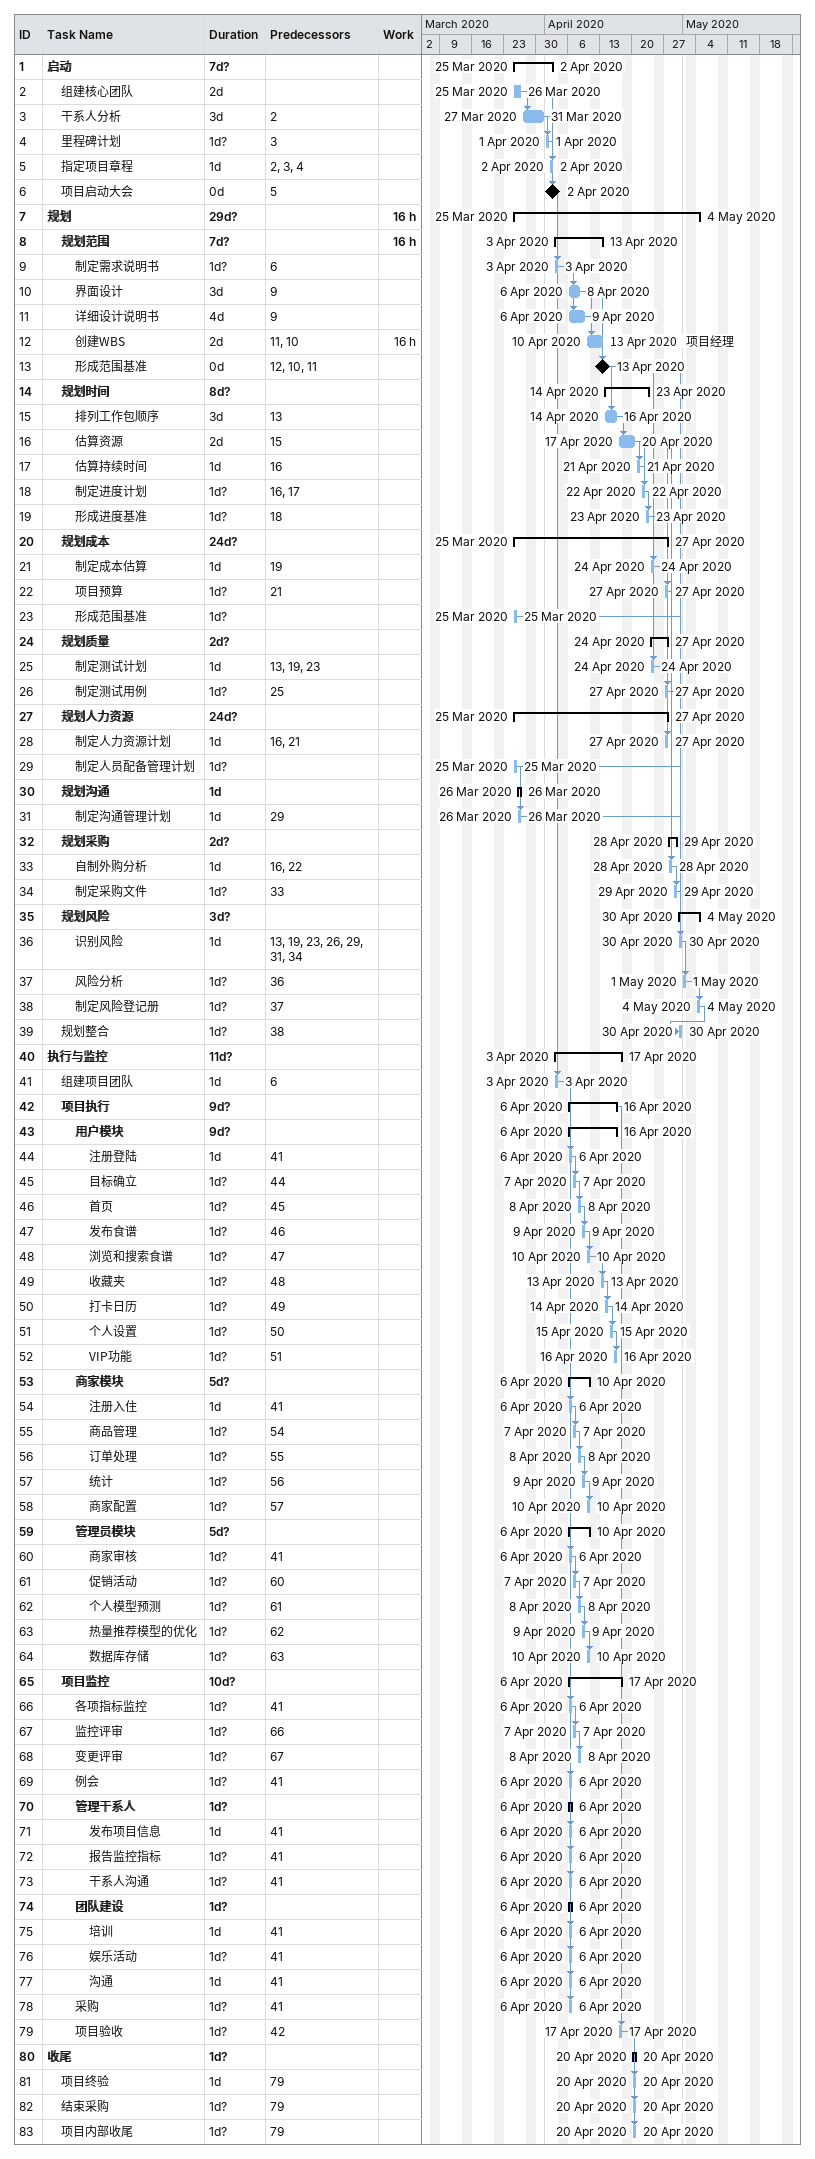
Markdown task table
| ID | Level | Task | Duration | Start | Finish | Predecessors | Resources | Work (h) |
|---|---|---|---|---|---|---|---|---|
| 1 | 1 | **启动** | 7d? | 2020-03-25 | 2020-04-02 |  |  |  |
| 2 | 2 | 组建核心团队 | 2d | 2020-03-25 | 2020-03-26 |  |  |  |
| 3 | 2 | 干系人分析 | 3d | 2020-03-27 | 2020-03-31 | 2 |  |  |
| 4 | 2 | 里程碑计划 | 1d? | 2020-04-01 | 2020-04-01 | 3 |  |  |
| 5 | 2 | 指定项目章程 | 1d | 2020-04-02 | 2020-04-02 | 2, 3, 4 |  |  |
| 6 | 2 | 项目启动大会 | 0d | 2020-04-02 | 2020-04-02 | 5 |  |  |
| 7 | 1 | **规划** | 29d? | 2020-03-25 | 2020-05-04 |  |  | 16 |
| 8 | 2 | **规划范围** | 7d? | 2020-04-03 | 2020-04-13 |  |  | 16 |
| 9 | 3 | 制定需求说明书 | 1d? | 2020-04-03 | 2020-04-03 | 6 |  |  |
| 10 | 3 | 界面设计 | 3d | 2020-04-06 | 2020-04-08 | 9 |  |  |
| 11 | 3 | 详细设计说明书 | 4d | 2020-04-06 | 2020-04-09 | 9 |  |  |
| 12 | 3 | 创建WBS | 2d | 2020-04-10 | 2020-04-13 | 11, 10 | 项目经理 | 16 |
| 13 | 3 | 形成范围基准 | 0d | 2020-04-13 | 2020-04-13 | 12, 10, 11 |  |  |
| 14 | 2 | **规划时间** | 8d? | 2020-04-14 | 2020-04-23 |  |  |  |
| 15 | 3 | 排列工作包顺序 | 3d | 2020-04-14 | 2020-04-16 | 13 |  |  |
| 16 | 3 | 估算资源 | 2d | 2020-04-17 | 2020-04-20 | 15 |  |  |
| 17 | 3 | 估算持续时间 | 1d | 2020-04-21 | 2020-04-21 | 16 |  |  |
| 18 | 3 | 制定进度计划 | 1d? | 2020-04-22 | 2020-04-22 | 16, 17 |  |  |
| 19 | 3 | 形成进度基准 | 1d? | 2020-04-23 | 2020-04-23 | 18 |  |  |
| 20 | 2 | **规划成本** | 24d? | 2020-03-25 | 2020-04-27 |  |  |  |
| 21 | 3 | 制定成本估算 | 1d | 2020-04-24 | 2020-04-24 | 19 |  |  |
| 22 | 3 | 项目预算 | 1d? | 2020-04-27 | 2020-04-27 | 21 |  |  |
| 23 | 3 | 形成范围基准 | 1d? | 2020-03-25 | 2020-03-25 |  |  |  |
| 24 | 2 | **规划质量** | 2d? | 2020-04-24 | 2020-04-27 |  |  |  |
| 25 | 3 | 制定测试计划 | 1d | 2020-04-24 | 2020-04-24 | 13, 19, 23 |  |  |
| 26 | 3 | 制定测试用例 | 1d? | 2020-04-27 | 2020-04-27 | 25 |  |  |
| 27 | 2 | **规划人力资源** | 24d? | 2020-03-25 | 2020-04-27 |  |  |  |
| 28 | 3 | 制定人力资源计划 | 1d | 2020-04-27 | 2020-04-27 | 16, 21 |  |  |
| 29 | 3 | 制定人员配备管理计划 | 1d? | 2020-03-25 | 2020-03-25 |  |  |  |
| 30 | 2 | **规划沟通** | 1d | 2020-03-26 | 2020-03-26 |  |  |  |
| 31 | 3 | 制定沟通管理计划 | 1d | 2020-03-26 | 2020-03-26 | 29 |  |  |
| 32 | 2 | **规划采购** | 2d? | 2020-04-28 | 2020-04-29 |  |  |  |
| 33 | 3 | 自制外购分析 | 1d | 2020-04-28 | 2020-04-28 | 16, 22 |  |  |
| 34 | 3 | 制定采购文件 | 1d? | 2020-04-29 | 2020-04-29 | 33 |  |  |
| 35 | 2 | **规划风险** | 3d? | 2020-04-30 | 2020-05-04 |  |  |  |
| 36 | 3 | 识别风险 | 1d | 2020-04-30 | 2020-04-30 | 13, 19, 23, 26, 29, 31, 34 |  |  |
| 37 | 3 | 风险分析 | 1d? | 2020-05-01 | 2020-05-01 | 36 |  |  |
| 38 | 3 | 制定风险登记册 | 1d? | 2020-05-04 | 2020-05-04 | 37 |  |  |
| 39 | 2 | 规划整合 | 1d? | 2020-04-30 | 2020-04-30 | 38 |  |  |
| 40 | 1 | **执行与监控** | 11d? | 2020-04-03 | 2020-04-17 |  |  |  |
| 41 | 2 | 组建项目团队 | 1d | 2020-04-03 | 2020-04-03 | 6 |  |  |
| 42 | 2 | **项目执行** | 9d? | 2020-04-06 | 2020-04-16 |  |  |  |
| 43 | 3 | **用户模块** | 9d? | 2020-04-06 | 2020-04-16 |  |  |  |
| 44 | 4 | 注册登陆 | 1d | 2020-04-06 | 2020-04-06 | 41 |  |  |
| 45 | 4 | 目标确立 | 1d? | 2020-04-07 | 2020-04-07 | 44 |  |  |
| 46 | 4 | 首页 | 1d? | 2020-04-08 | 2020-04-08 | 45 |  |  |
| 47 | 4 | 发布食谱 | 1d? | 2020-04-09 | 2020-04-09 | 46 |  |  |
| 48 | 4 | 浏览和搜索食谱 | 1d? | 2020-04-10 | 2020-04-10 | 47 |  |  |
| 49 | 4 | 收藏夹 | 1d? | 2020-04-13 | 2020-04-13 | 48 |  |  |
| 50 | 4 | 打卡日历 | 1d? | 2020-04-14 | 2020-04-14 | 49 |  |  |
| 51 | 4 | 个人设置 | 1d? | 2020-04-15 | 2020-04-15 | 50 |  |  |
| 52 | 4 | VIP功能 | 1d? | 2020-04-16 | 2020-04-16 | 51 |  |  |
| 53 | 3 | **商家模块** | 5d? | 2020-04-06 | 2020-04-10 |  |  |  |
| 54 | 4 | 注册入住 | 1d | 2020-04-06 | 2020-04-06 | 41 |  |  |
| 55 | 4 | 商品管理 | 1d? | 2020-04-07 | 2020-04-07 | 54 |  |  |
| 56 | 4 | 订单处理 | 1d? | 2020-04-08 | 2020-04-08 | 55 |  |  |
| 57 | 4 | 统计 | 1d? | 2020-04-09 | 2020-04-09 | 56 |  |  |
| 58 | 4 | 商家配置 | 1d? | 2020-04-10 | 2020-04-10 | 57 |  |  |
| 59 | 3 | **管理员模块** | 5d? | 2020-04-06 | 2020-04-10 |  |  |  |
| 60 | 4 | 商家审核 | 1d? | 2020-04-06 | 2020-04-06 | 41 |  |  |
| 61 | 4 | 促销活动 | 1d? | 2020-04-07 | 2020-04-07 | 60 |  |  |
| 62 | 4 | 个人模型预测 | 1d? | 2020-04-08 | 2020-04-08 | 61 |  |  |
| 63 | 4 | 热量推荐模型的优化 | 1d? | 2020-04-09 | 2020-04-09 | 62 |  |  |
| 64 | 4 | 数据库存储 | 1d? | 2020-04-10 | 2020-04-10 | 63 |  |  |
| 65 | 2 | **项目监控** | 10d? | 2020-04-06 | 2020-04-17 |  |  |  |
| 66 | 3 | 各项指标监控 | 1d? | 2020-04-06 | 2020-04-06 | 41 |  |  |
| 67 | 3 | 监控评审 | 1d? | 2020-04-07 | 2020-04-07 | 66 |  |  |
| 68 | 3 | 变更评审 | 1d? | 2020-04-08 | 2020-04-08 | 67 |  |  |
| 69 | 3 | 例会 | 1d? | 2020-04-06 | 2020-04-06 | 41 |  |  |
| 70 | 3 | **管理干系人** | 1d? | 2020-04-06 | 2020-04-06 |  |  |  |
| 71 | 4 | 发布项目信息 | 1d | 2020-04-06 | 2020-04-06 | 41 |  |  |
| 72 | 4 | 报告监控指标 | 1d? | 2020-04-06 | 2020-04-06 | 41 |  |  |
| 73 | 4 | 干系人沟通 | 1d? | 2020-04-06 | 2020-04-06 | 41 |  |  |
| 74 | 3 | **团队建设** | 1d? | 2020-04-06 | 2020-04-06 |  |  |  |
| 75 | 4 | 培训 | 1d | 2020-04-06 | 2020-04-06 | 41 |  |  |
| 76 | 4 | 娱乐活动 | 1d? | 2020-04-06 | 2020-04-06 | 41 |  |  |
| 77 | 4 | 沟通 | 1d | 2020-04-06 | 2020-04-06 | 41 |  |  |
| 78 | 3 | 采购 | 1d? | 2020-04-06 | 2020-04-06 | 41 |  |  |
| 79 | 3 | 项目验收 | 1d? | 2020-04-17 | 2020-04-17 | 42 |  |  |
| 80 | 1 | **收尾** | 1d? | 2020-04-20 | 2020-04-20 |  |  |  |
| 81 | 2 | 项目终验 | 1d | 2020-04-20 | 2020-04-20 | 79 |  |  |
| 82 | 2 | 结束采购 | 1d? | 2020-04-20 | 2020-04-20 | 79 |  |  |
| 83 | 2 | 项目内部收尾 | 1d? | 2020-04-20 | 2020-04-20 | 79 |  |  |
